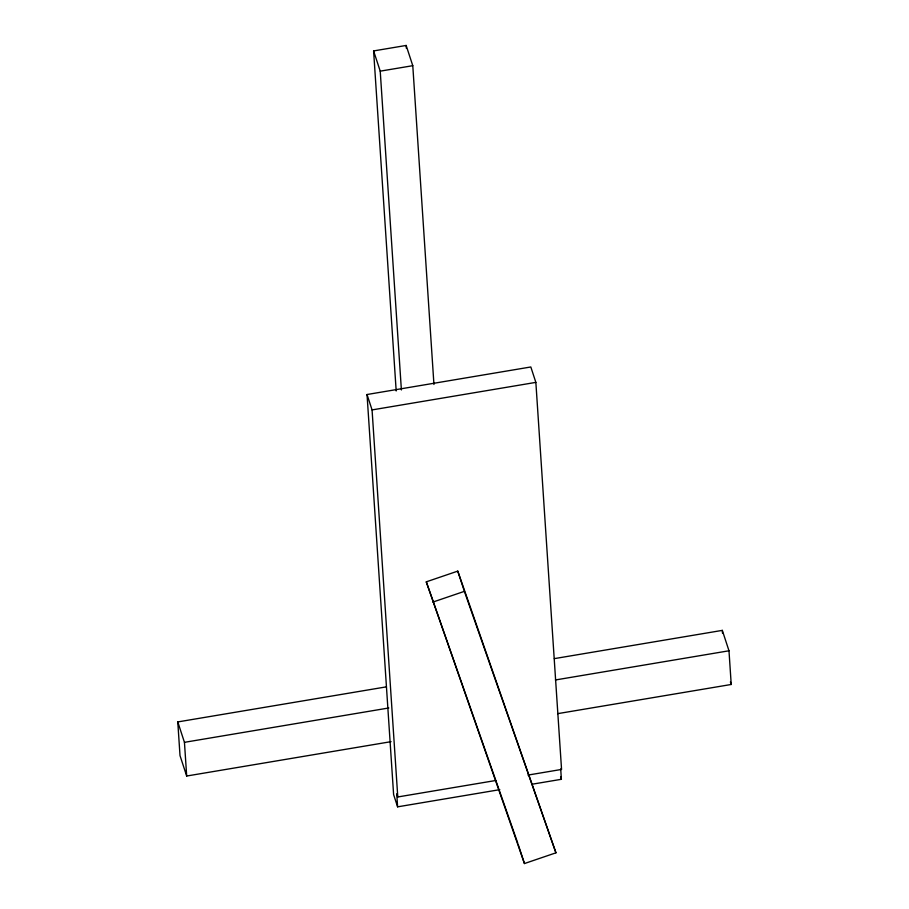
<?xml version="1.0" encoding="UTF-8"?>
<svg xmlns="http://www.w3.org/2000/svg" width="909" height="909" viewBox="0 0 909 909"><rect width="100%" height="100%" fill="white"/><g stroke="black" fill="none" stroke-linecap="round" stroke-linejoin="round"><path stroke-width="1.36" d="M426.287 581.84L457.772 571.113L555.933 852.824L524.448 863.55L426.287 581.84L517.823 843.313M432.911 602.076L464.397 591.35L457.772 571.113M396.188 390.984L373.599 50.927L406.153 45.45L412.777 65.687L433.945 384.484M373.599 50.927L380.223 71.152L412.777 65.687M499.802 789.66L397.608 806.84L393.608 794.591L367.031 394.517L530.822 366.975L535.856 382.382L561.557 769.434L527.959 775.082M367.031 394.517L372.065 409.914L535.856 382.382M391.063 741.664L186.686 776.025L180.016 755.618L177.778 721.928L386.348 686.863M554.331 658.627L722.314 630.38L728.984 650.787L731.222 684.477L557.649 713.656M177.778 721.928L184.447 742.335L388.825 707.975M555.41 679.966L728.984 650.787M397.608 806.84L396.744 793.807L397.778 796.966L495.769 780.49M531.992 784.24L561.387 779.297L560.705 768.878M464.397 591.35L555.933 852.824M730.393 681.92L731.222 684.477M560.592 776.854L561.387 779.297M518.266 844.666L524.448 863.55M722.314 630.38L722.496 633.187M406.153 45.45L406.346 48.279M380.223 71.152L401.392 389.961M372.065 409.914L397.778 796.966M184.447 742.335L186.686 776.025"/></g></svg>
